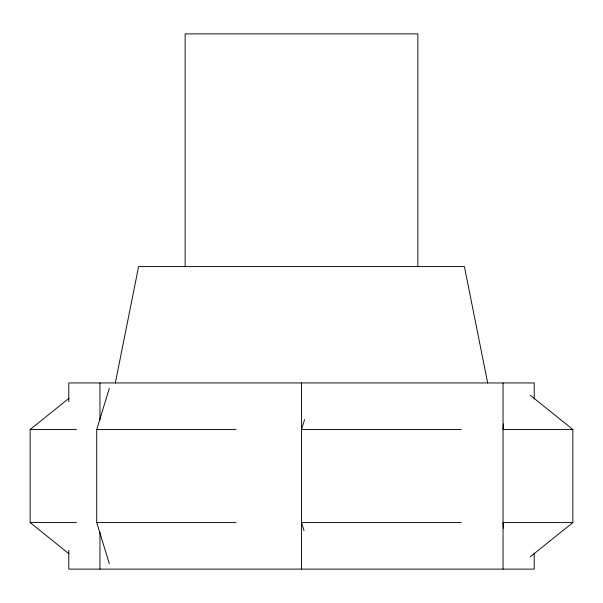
<?xml version="1.0" encoding="UTF-8"?>
<svg xmlns="http://www.w3.org/2000/svg" width="603" height="603" viewBox="0 0 603 603"><rect width="100%" height="100%" fill="white"/><g stroke="black" fill="none" stroke-linecap="round" stroke-linejoin="round"><path stroke-width="0.9" d="M503.467 423.909L503.038 429.494L572.85 429.494L572.85 522.575L530.323 556.75M115.331 382.95L138.6 266.594L464.4 266.594L487.669 382.95M109.324 563.752L96.729 522.575L96.729 429.494L109.324 388.317M304.59 419.65L301.5 429.494L461.22 429.494M69.006 553.803L30.15 522.575L30.15 429.494L69.006 398.266M30.15 429.494L76.385 429.494M96.729 429.494L236.022 429.494M30.15 522.575L76.385 522.575M96.729 522.575L236.022 522.575M461.22 522.575L301.5 522.575L304.033 530.632M572.85 522.575L503.038 522.575L503.467 528.16M530.323 395.319L572.85 429.494M534.213 398.937L534.213 382.95L68.787 382.95L68.787 401.756M534.213 553.139L534.213 569.119L68.787 569.119L68.787 550.313M503.038 382.95L503.038 569.119M417.856 266.594L417.856 33.881L185.144 33.881L185.144 266.594M301.5 382.95L301.5 569.119M99.962 382.95L99.962 420.185M99.962 531.884L99.962 569.119"/></g></svg>
